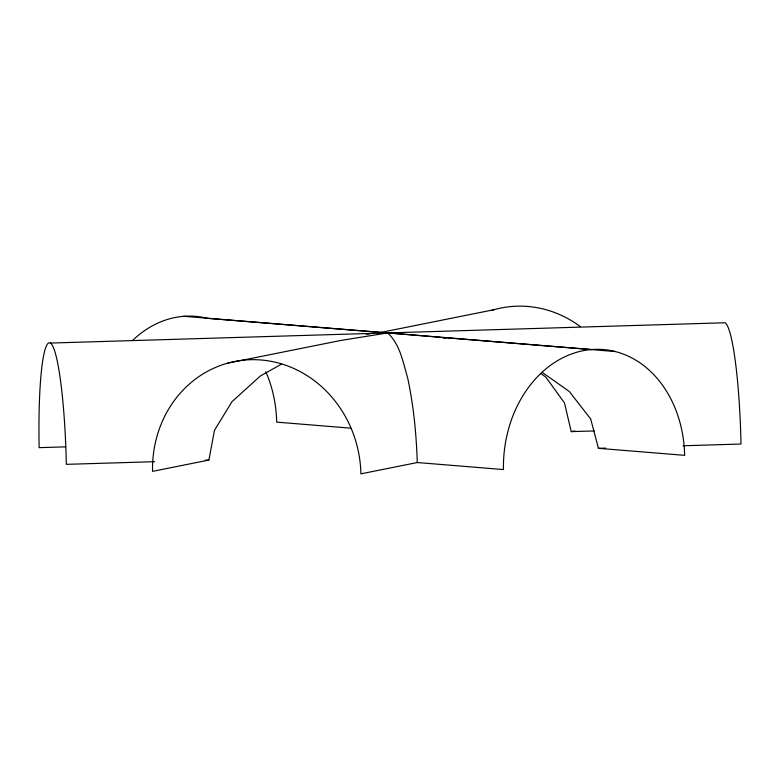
<?xml version="1.0" encoding="UTF-8"?>
<svg xmlns="http://www.w3.org/2000/svg" width="780" height="780" viewBox="0 0 780 780"><rect width="100%" height="100%" fill="white"/><g stroke="black" fill="none" stroke-linecap="round" stroke-linejoin="round"><path stroke-width="1.17" d="M542.646 372.645L569.332 391.531L590.713 419.016L598.426 448.325L684.635 455.344A113.285 90.441 -85.3 0 0 591.688 349.528A113.285 90.441 -85.3 0 0 503.47 469.56L417.261 462.54L360.896 473.85A113.285 103.818 78.7 0 0 254.358 359.677A113.285 103.818 78.7 0 0 152.549 471.364L208.903 460.054L214.471 430.345L231.992 401.68L260.296 376.038L281.522 364.104M227.468 363.207L340.899 340.441L387.709 332.914L396.142 332.943M132.512 340.509A113.285 90.441 -85.3 0 1 207.256 318.318L380.757 332.446L494.179 309.68M540.91 373.552L545.785 377.072L564.457 402.889L571.243 431.632L574.762 430.93M366.171 334.201L369.759 333.986M378.134 333.479L387.709 332.914L440.515 337.301M65.734 446.852L39.146 447.652A113.285 13.377 88.3 0 1 50.378 343.064L725.039 322.764A113.285 13.377 88.3 0 1 741 444.034L683.007 445.78M571.243 431.632L594.204 430.94M154.537 461.692L66.329 464.344A113.285 13.377 88.3 0 0 50.378 343.064M205.286 460.161L208.903 460.054M598.426 448.325L605.68 448.11M380.757 332.446L387.709 332.914C400.111 344.555 403.006 362.193 407.628 377.793C413.595 405.659 416.383 434.08 417.261 462.54M183.729 316.3L591.688 349.528M615.215 351.536L441.714 337.409L445.234 338.237M350.747 428.161L276.676 422.126A113.285 90.441 -85.3 0 0 265.814 371.816M491.936 310.333A113.285 103.818 78.7 0 1 580.271 326.557"/></g></svg>
